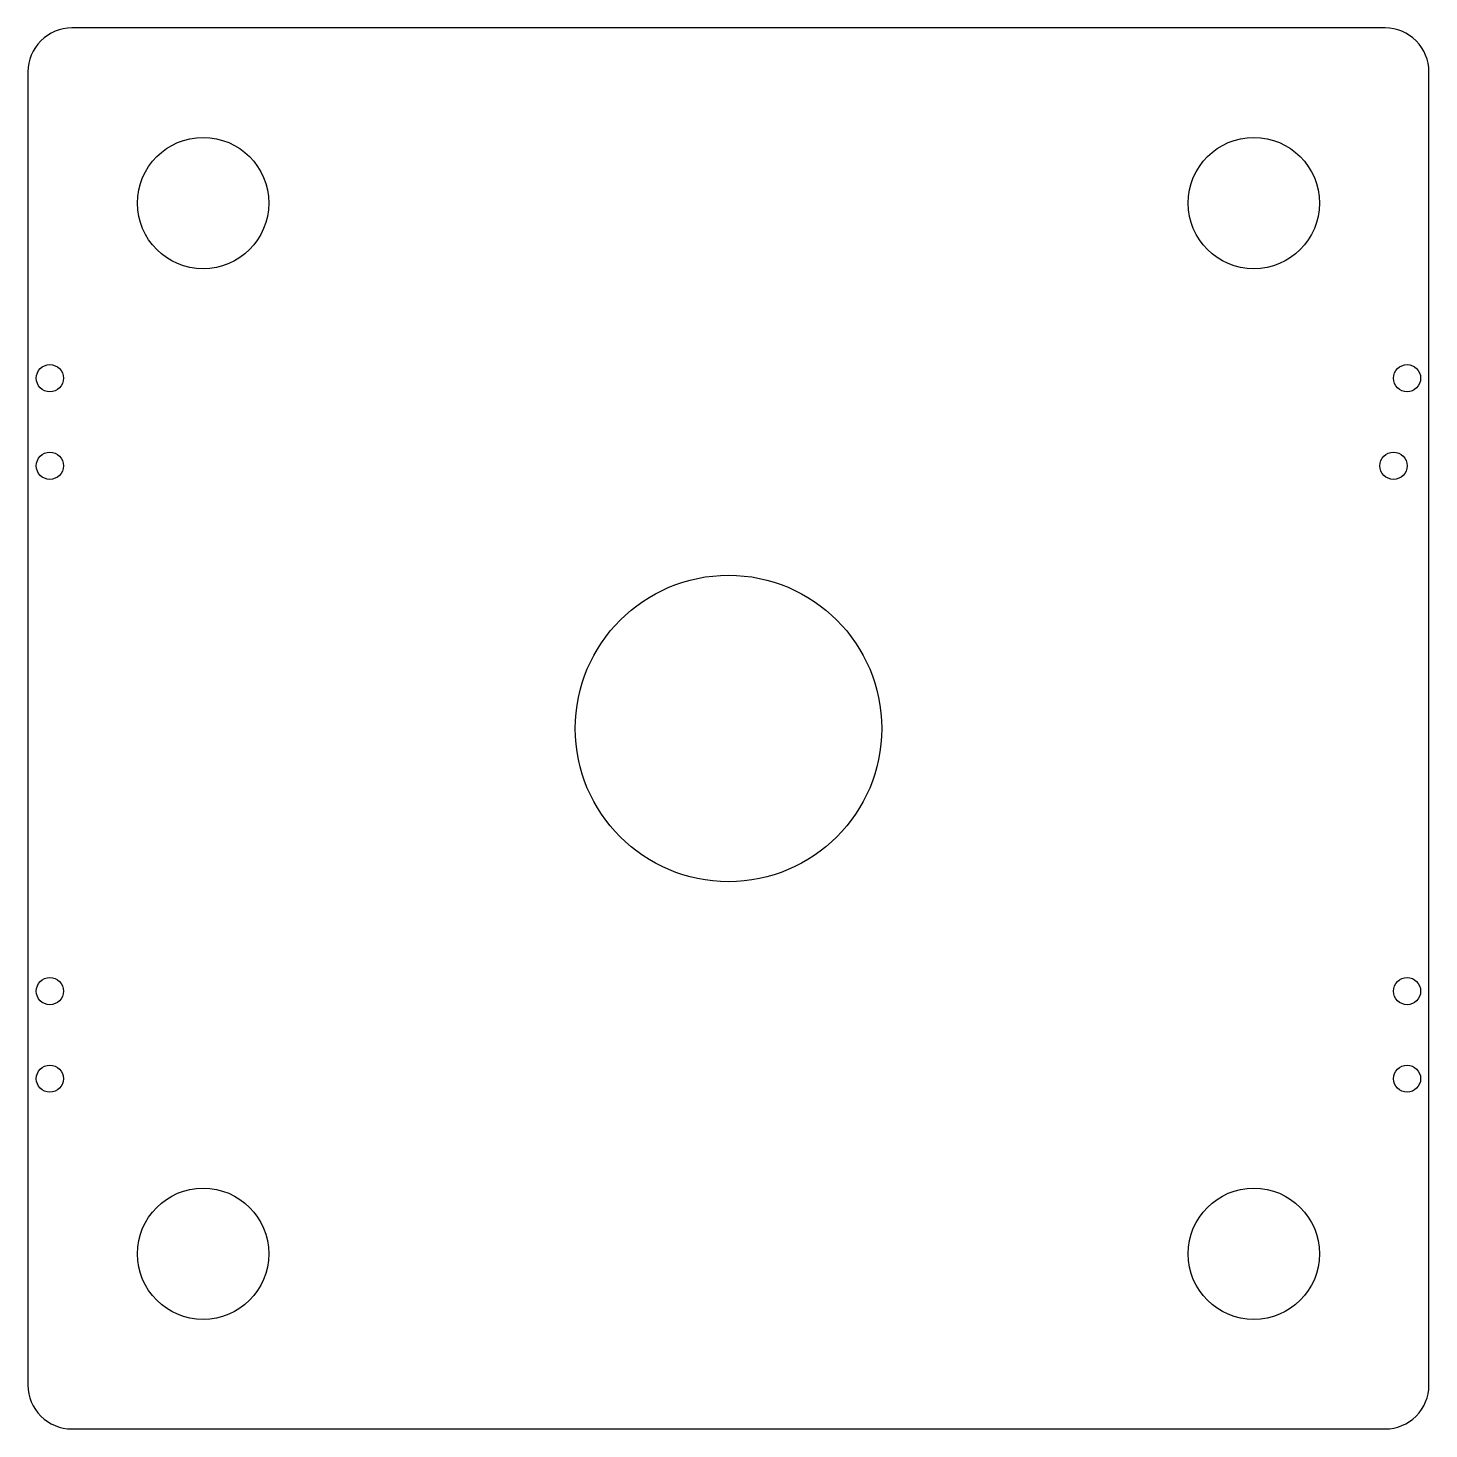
# Model space of a CAD drawing. Header units: millimetres. Extents: x -123 to 37, y -331 to -171.
import ezdxf

# ---------------------------------------------------------------- set-up
doc = ezdxf.new("R2010")
doc.units = ezdxf.units.MM
doc.layers.get('0').update_dxf_attribs({"linetype": 'CONTINUOUS'})

msp = doc.modelspace()

# ---------------------------------------------------------------- linework, layer by layer
msp.add_lwpolyline([(-123.07, -325.94, 0.414214), (-118.07, -330.94), (31.93, -330.94, 0.414214), (36.93, -325.94), (36.93, -175.94, 0.414214), (31.93, -170.94), (-118.07, -170.94, 0.414214), (-123.07, -175.94)], format="xyb", close=True)
for centre, radius in [((-103.07, -190.94), 7.5), ((16.93, -190.94), 7.5), ((-120.57, -210.94), 1.55), ((34.43, -210.94), 1.55), ((-120.57, -220.94), 1.55), ((32.88, -220.94), 1.55), ((-43.07, -250.94), 17.5), ((-120.57, -280.94), 1.55), ((34.43, -280.94), 1.55), ((-120.57, -290.94), 1.55), ((34.43, -290.94), 1.55), ((-103.07, -310.94), 7.5), ((16.93, -310.94), 7.5)]:
    msp.add_circle(centre, radius)

doc.saveas('drawing.dxf')
